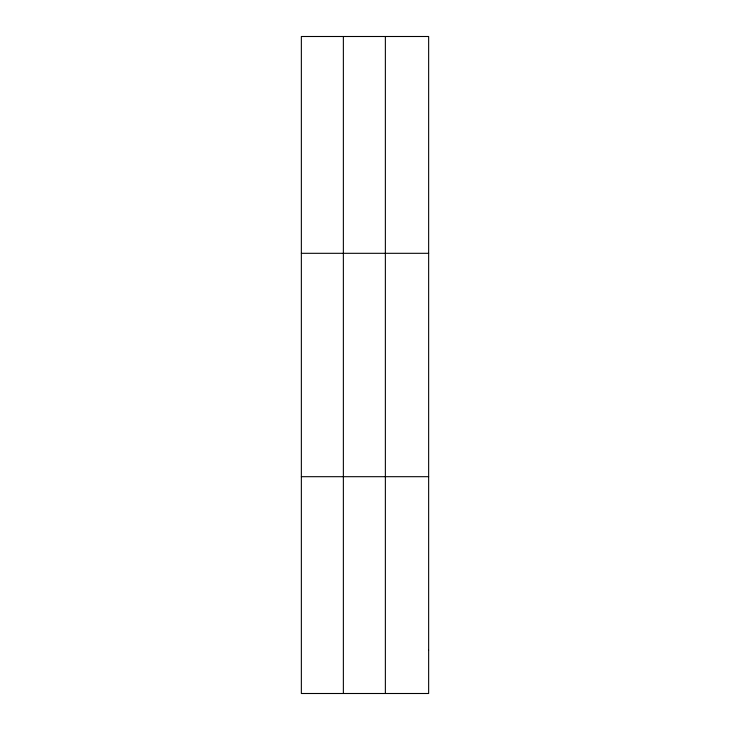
<?xml version="1.0" encoding="UTF-8"?>
<svg xmlns="http://www.w3.org/2000/svg" width="730" height="730" viewBox="0 0 730 730"><rect width="100%" height="100%" fill="white"/><g stroke="black" fill="none" stroke-linecap="round" stroke-linejoin="round"><path stroke-width="1.09" d="M343.365 693.5L343.365 36.5M385.367 693.5L385.367 36.5M301.353 253.31L428.647 253.31M301.353 476.69L428.647 476.69M428.647 650.138L428.647 693.5L301.353 693.5L301.353 36.5L428.647 36.5L428.647 650.138"/></g></svg>
